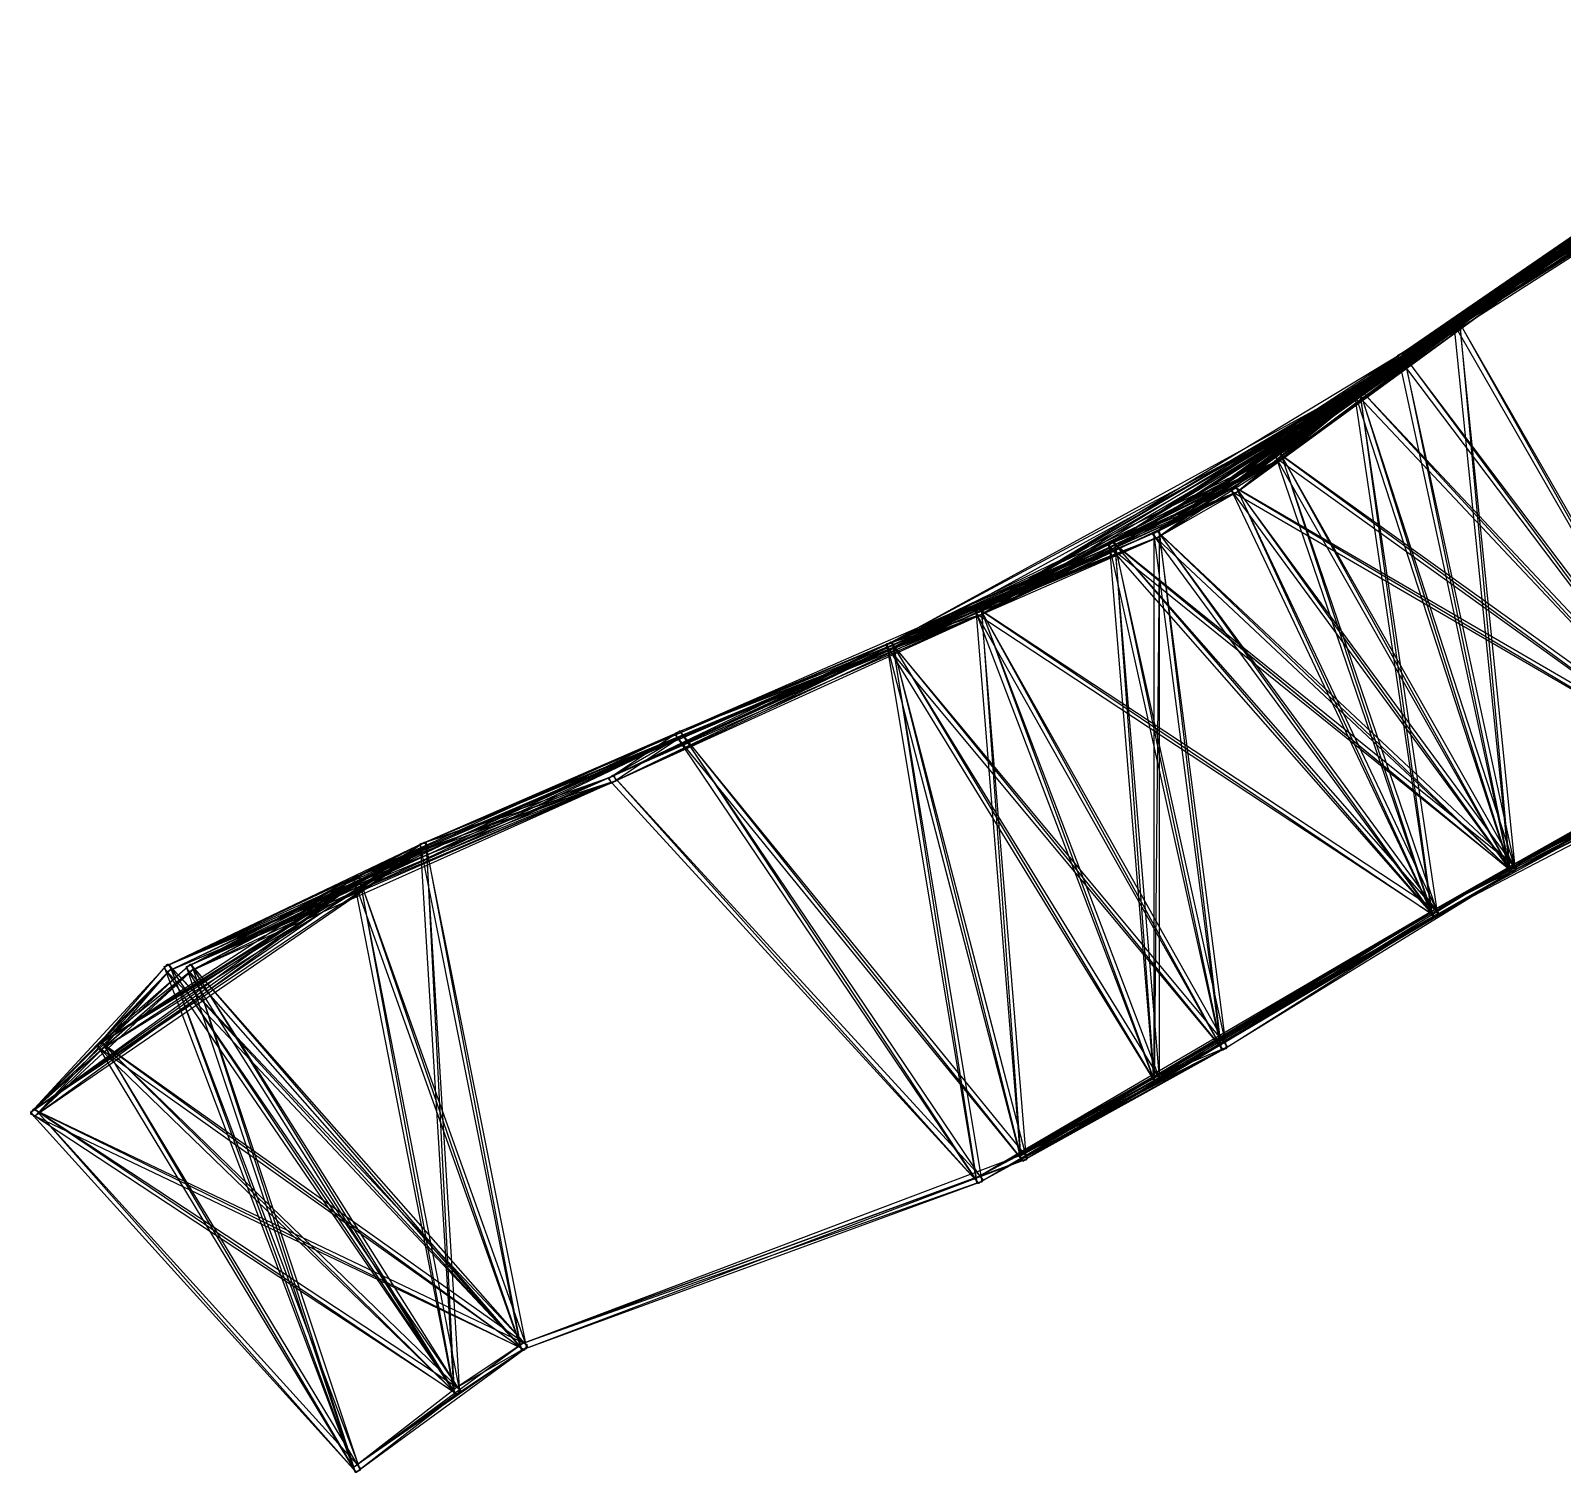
# Model space of a CAD drawing. Header units: metres. Extents: x 166 to 634, y 82 to 328.
# Drawn here: x 173.6 to 311.5, y 81.6 to 211.3 of the extents above; entities that cross this region are included whole.
import ezdxf

# ---------------------------------------------------------------- set-up
doc = ezdxf.new("R2010")
doc.units = ezdxf.units.M

msp = doc.modelspace()

# ---------------------------------------------------------------- linework, layer by layer
for points in [[(342.3459, 210.92664), (301.6541, 185.07336), (342.07336, 211.34586), (342.07346, 211.34596, 0.0001)], [(301.6541, 185.07336), (301.92664, 184.65414), (342.3459, 210.92664), (342.34598, 210.92674, 0.0001)], [(340.34485, 208.92213), (301.65515, 185.07787), (340.07788, 209.34486), (340.07797, 209.34497, 0.0001)], [(301.65515, 185.07787), (301.92212, 184.65514), (340.34485, 208.92213), (340.34494, 208.92224, 0.0001)], [(334.3463, 205.92871), (292.6537, 179.07129), (334.0713, 206.34628), (334.07138, 206.34639, 0.0001)], [(292.6537, 179.07129), (292.9287, 178.65372), (334.3463, 205.92871), (334.3464, 205.92882, 0.0001)], [(334.3458, 205.9263), (296.6542, 182.0737), (334.0737, 206.3458), (334.0738, 206.3459, 0.0001)], [(296.6542, 182.0737), (296.9263, 181.6542), (334.3458, 205.9263), (334.3459, 205.9264, 0.0001)], [(334.3462, 205.92815), (301.6538, 185.07185), (334.07184, 206.34618), (334.07193, 206.34628, 0.0001)], [(301.6538, 185.07185), (301.92816, 184.65382), (334.3462, 205.92815), (334.34628, 205.92825, 0.0001)], [(329.34525, 201.92392), (292.65475, 179.07608), (329.07608, 202.34528), (329.07617, 202.34538, 0.0001)], [(292.65475, 179.07608), (292.92392, 178.65472), (329.34525, 201.92392), (329.34534, 201.92403, 0.0001)], [(329.3445, 201.9205), (296.6555, 182.0795), (329.0795, 202.34451), (329.0796, 202.34462, 0.0001)], [(296.6555, 182.0795), (296.9205, 181.65549), (329.3445, 201.9205), (329.3446, 201.92061, 0.0001)], [(329.34476, 201.92165), (301.65524, 185.07835), (329.07834, 202.34477), (329.07843, 202.34488, 0.0001)], [(301.65524, 185.07835), (301.92166, 184.65523), (329.34476, 201.92165), (329.34485, 201.92175, 0.0001)], [(319.3493, 196.94542), (281.6507, 170.05458), (319.05457, 197.34932), (319.05466, 197.34943, 0.0001)], [(319.3492, 196.94487), (285.6508, 173.05513), (319.05515, 197.34923), (319.05524, 197.34933, 0.0001)], [(319.34784, 196.93675), (292.65216, 179.06325), (319.06323, 197.34785), (319.06332, 197.34796, 0.0001)], [(319.34738, 196.93428), (296.65262, 182.06572), (319.0657, 197.3474), (319.0658, 197.3475, 0.0001)], [(319.34842, 196.93993), (301.65158, 185.06007), (319.0601, 197.3484), (319.06018, 197.34851, 0.0001)], [(281.6507, 170.05458), (281.94543, 169.65068), (319.3493, 196.94542), (319.3494, 196.94553, 0.0001)], [(285.6508, 173.05513), (285.94485, 172.65077), (319.3492, 196.94487), (319.3493, 196.94498, 0.0001)], [(292.65216, 179.06325), (292.93677, 178.65215), (319.34784, 196.93675), (319.34793, 196.93686, 0.0001)], [(296.65262, 182.06572), (296.9343, 181.6526), (319.34738, 196.93428), (319.34747, 196.93439, 0.0001)], [(301.65158, 185.06007), (301.9399, 184.6516), (319.34842, 196.93993), (319.3485, 196.94003, 0.0001)], [(313.3486, 192.94101), (274.6514, 166.05899), (313.059, 193.3486), (313.05908, 193.34871, 0.0001)], [(313.34973, 192.94818), (281.65027, 170.05182), (313.05182, 193.34973), (313.0519, 193.34984, 0.0001)], [(313.3497, 192.94792), (285.6503, 173.05208), (313.0521, 193.34969), (313.0522, 193.3498, 0.0001)], [(313.34818, 192.93857), (292.65182, 179.06143), (313.06143, 193.34818), (313.06152, 193.34828, 0.0001)], [(313.34766, 192.93562), (296.65234, 182.06438), (313.0644, 193.34764), (313.06448, 193.34775, 0.0001)], [(313.3492, 192.94487), (301.6508, 185.05513), (313.05515, 193.34923), (313.05524, 193.34933, 0.0001)], [(274.6514, 166.05899), (274.941, 165.6514), (313.3486, 192.94101), (313.3487, 192.94112, 0.0001)], [(281.65027, 170.05182), (281.94818, 169.65027), (313.34973, 192.94818), (313.34982, 192.94829, 0.0001)], [(285.6503, 173.05208), (285.9479, 172.65031), (313.3497, 192.94792), (313.3498, 192.94803, 0.0001)], [(292.65182, 179.06143), (292.93857, 178.65182), (313.34818, 192.93857), (313.34827, 192.93867, 0.0001)], [(296.65234, 182.06438), (296.9356, 181.65236), (313.34766, 192.93562), (313.34775, 192.93573, 0.0001)], [(301.6508, 185.05513), (301.94485, 184.65077), (313.3492, 192.94487), (313.3493, 192.94498, 0.0001)], [(302.3456, 184.92546), (270.6544, 165.07454), (302.07455, 185.3456), (302.07465, 185.3457, 0.0001)], [(270.6544, 165.07454), (270.92545, 164.6544), (302.3456, 184.92546), (302.3457, 184.92557, 0.0001)], [(302.3483, 184.93942), (274.6517, 166.06058), (302.06058, 185.34833), (302.06067, 185.34843, 0.0001)], [(274.6517, 166.06058), (274.93942, 165.65167), (302.3483, 184.93942), (302.3484, 184.93953, 0.0001)], [(302.35, 184.95), (281.65, 170.05), (302.05002, 185.34999), (302.0501, 185.3501, 0.0001)], [(281.65, 170.05), (281.94998, 169.65001), (302.35, 184.95), (302.3501, 184.9501, 0.0001)], [(302.35, 184.95), (285.65, 173.05), (302.05002, 185.34999), (302.0501, 185.3501, 0.0001)], [(285.65, 173.05), (285.94998, 172.65001), (302.35, 184.95), (302.3501, 184.9501, 0.0001)], [(302.34668, 184.93066), (292.65332, 179.06934), (302.06934, 185.34668), (302.06943, 185.34679, 0.0001)], [(292.65332, 179.06934), (292.93066, 178.65332), (302.34668, 184.93066), (302.34677, 184.93077, 0.0001)], [(302.34302, 184.91425), (296.65698, 182.08575), (302.08575, 185.34299), (302.08585, 185.3431, 0.0001)], [(296.65698, 182.08575), (296.91425, 181.65701), (302.34302, 184.91425), (302.3431, 184.91435, 0.0001)], [(302.09213, 185.34134), (324.90787, 144.65866), (301.65866, 185.0921), (301.65875, 185.09221, 0.0001)], [(302.22333, 185.27408), (306.77667, 135.72592), (301.7259, 185.22333), (301.72598, 185.22343, 0.0001)], [(324.90787, 144.65866), (325.34134, 144.9079), (302.09213, 185.34134), (302.09222, 185.34145, 0.0001)], [(306.77667, 135.72592), (307.2741, 135.77667), (302.22333, 185.27408), (302.22342, 185.27419, 0.0001)], [(297.34332, 181.91557), (258.65668, 159.08443), (297.0844, 182.34334), (297.0845, 182.34344, 0.0001)], [(297.34604, 181.92757), (270.65396, 165.07243), (297.07242, 182.34605), (297.0725, 182.34616, 0.0001)], [(297.3492, 181.94487), (274.6508, 166.05513), (297.05515, 182.34923), (297.05524, 182.34933, 0.0001)], [(297.3514, 181.96095), (281.6486, 170.03905), (297.03903, 182.3514), (297.03912, 182.3515, 0.0001)], [(281.6486, 170.03905), (281.96097, 169.6486), (297.3514, 181.96095), (297.3515, 181.96106, 0.0001)], [(297.35178, 181.96481), (285.64822, 173.03519), (297.0352, 182.3518), (297.03528, 182.35191, 0.0001)], [(285.64822, 173.03519), (285.9648, 172.6482), (297.35178, 181.96481), (297.35187, 181.96492, 0.0001)], [(297.0485, 182.35022), (324.9515, 144.64978), (296.6498, 182.0485), (296.6499, 182.0486, 0.0001)], [(297.1912, 182.2974), (306.8088, 135.7026), (296.7026, 182.1912), (296.7027, 182.1913, 0.0001)], [(324.9515, 144.64978), (325.3502, 144.9515), (297.0485, 182.35022), (297.04858, 182.35033, 0.0001)], [(306.8088, 135.7026), (307.2974, 135.8088), (297.1912, 182.2974), (297.19128, 182.2975, 0.0001)], [(258.65668, 159.08443), (258.9156, 158.65666), (297.34332, 181.91557), (297.3434, 181.91568, 0.0001)], [(270.65396, 165.07243), (270.92758, 164.65395), (297.34604, 181.92757), (297.34613, 181.92767, 0.0001)], [(274.6508, 166.05513), (274.94485, 165.65077), (297.3492, 181.94487), (297.3493, 181.94498, 0.0001)], [(293.33936, 178.9008), (250.66066, 156.0992), (293.09918, 179.33934), (293.09927, 179.33945, 0.0001)], [(293.34225, 178.91127), (258.65775, 159.08873), (293.0887, 179.34224), (293.0888, 179.34235, 0.0001)], [(293.34512, 178.9233), (270.65488, 165.0767), (293.0767, 179.34514), (293.07678, 179.34525, 0.0001)], [(293.34903, 178.94371), (274.65097, 166.05629), (293.0563, 179.34904), (293.0564, 179.34915, 0.0001)], [(293.35178, 178.96481), (281.64822, 170.03519), (293.0352, 179.3518), (293.03528, 179.35191, 0.0001)], [(293.3525, 178.97289), (285.6475, 173.02711), (293.02713, 179.35252), (293.02722, 179.35263, 0.0001)], [(293.01068, 179.3534), (324.98932, 144.6466), (292.6466, 179.01071), (292.6467, 179.01082, 0.0001)], [(293.16034, 179.31511), (306.83966, 135.68489), (292.68488, 179.16032), (292.68497, 179.16043, 0.0001)], [(293.21045, 179.2841), (299.78955, 131.7159), (292.71588, 179.21043), (292.71597, 179.21054, 0.0001)], [(324.98932, 144.6466), (325.3534, 144.98929), (293.01068, 179.3534), (293.01077, 179.3535, 0.0001)], [(306.83966, 135.68489), (307.31512, 135.83968), (293.16034, 179.31511), (293.16043, 179.31522, 0.0001)], [(299.78955, 131.7159), (300.28412, 131.78957), (293.21045, 179.2841), (293.21054, 179.28421, 0.0001)], [(250.66066, 156.0992), (250.9008, 155.66066), (293.33936, 178.9008), (293.33945, 178.90091, 0.0001)], [(258.65775, 159.08873), (258.9113, 158.65776), (293.34225, 178.91127), (293.34235, 178.91138, 0.0001)], [(270.65488, 165.0767), (270.9233, 164.65486), (293.34512, 178.9233), (293.3452, 178.9234, 0.0001)], [(274.65097, 166.05629), (274.9437, 165.65096), (293.34903, 178.94371), (293.34912, 178.94382, 0.0001)], [(281.64822, 170.03519), (281.9648, 169.6482), (293.35178, 178.96481), (293.35187, 178.96492, 0.0001)], [(285.6475, 173.02711), (285.97287, 172.64748), (293.3525, 178.97289), (293.3526, 178.97299, 0.0001)], [(286.3341, 172.88434), (250.6659, 156.11566), (286.11566, 173.3341), (286.11575, 173.33421, 0.0001)], [(250.6659, 156.11566), (250.88434, 155.6659), (286.3341, 172.88434), (286.3342, 172.88445, 0.0001)], [(286.337, 172.89314), (258.663, 159.10686), (286.10684, 173.33702), (286.10693, 173.33713, 0.0001)], [(258.663, 159.10686), (258.89316, 158.66298), (286.337, 172.89314), (286.3371, 172.89325, 0.0001)], [(286.33823, 172.89706), (270.66177, 165.10294), (286.10294, 173.33823), (286.10303, 173.33833, 0.0001)], [(270.66177, 165.10294), (270.89706, 164.66177), (286.33823, 172.89706), (286.33832, 172.89717, 0.0001)], [(286.34512, 172.9233), (274.65488, 166.0767), (286.0767, 173.34514), (286.07678, 173.34525, 0.0001)], [(274.65488, 166.0767), (274.9233, 165.65486), (286.34512, 172.9233), (286.3452, 172.9234, 0.0001)], [(285.94272, 173.34888), (325.05728, 144.65112), (285.6511, 172.94272), (285.65118, 172.94283, 0.0001)], [(286.094, 173.34082), (306.906, 135.65918), (285.65918, 173.09402), (285.65927, 173.09413, 0.0001)], [(286.1558, 173.31737), (299.8442, 131.68263), (285.68265, 173.1558), (285.68274, 173.15591, 0.0001)], [(325.05728, 144.65112), (325.3489, 145.05728), (285.94272, 173.34888), (285.9428, 173.34898, 0.0001)], [(306.906, 135.65918), (307.34082, 135.90598), (286.094, 173.34082), (286.0941, 173.34093, 0.0001)], [(299.8442, 131.68263), (300.31735, 131.8442), (286.1558, 173.31737), (286.15588, 173.31747, 0.0001)], [(282.33075, 169.87505), (250.66927, 156.12495), (282.12494, 170.33073), (282.12503, 170.33084, 0.0001)], [(250.66927, 156.12495), (250.87505, 155.66927), (282.33075, 169.87505), (282.33084, 169.87515, 0.0001)], [(282.33337, 169.88232), (258.66663, 159.11768), (282.11768, 170.3334), (282.11777, 170.33351, 0.0001)], [(258.66663, 159.11768), (258.88232, 158.6666), (282.33337, 169.88232), (282.33347, 169.88243, 0.0001)], [(282.33105, 169.87587), (270.66895, 165.12413), (282.12415, 170.33104), (282.12424, 170.33115, 0.0001)], [(270.66895, 165.12413), (270.87585, 164.66896), (282.33105, 169.87587), (282.33115, 169.87598, 0.0001)], [(282.3411, 169.90698), (274.6589, 166.09302), (282.09305, 170.3411), (282.09314, 170.3412, 0.0001)], [(274.6589, 166.09302), (274.90695, 165.6589), (282.3411, 169.90698), (282.3412, 169.90709, 0.0001)], [(282.0533, 170.34952), (306.9467, 135.65048), (281.65048, 170.05331), (281.65057, 170.05342, 0.0001)], [(281.90952, 170.34178), (325.09048, 144.65822), (281.65823, 169.90953), (281.65833, 169.90964, 0.0001)], [(282.1189, 170.33296), (299.8811, 131.66704), (281.66705, 170.11891), (281.66714, 170.11902, 0.0001)], [(325.09048, 144.65822), (325.34177, 145.09047), (281.90952, 170.34178), (281.9096, 170.34189, 0.0001)], [(306.9467, 135.65048), (307.34952, 135.94669), (282.0533, 170.34952), (282.0534, 170.34962, 0.0001)], [(299.8811, 131.66704), (300.33295, 131.88109), (282.1189, 170.33296), (282.119, 170.33307, 0.0001)], [(275.32715, 165.86592), (231.67287, 148.13408), (275.1341, 166.32713), (275.1342, 166.32724, 0.0001)], [(231.67287, 148.13408), (231.86592, 147.67287), (275.32715, 165.86592), (275.32724, 165.86603, 0.0001)], [(275.32693, 165.86539), (250.67307, 156.13461), (275.1346, 166.32693), (275.1347, 166.32704, 0.0001)], [(250.67307, 156.13461), (250.86539, 155.67307), (275.32693, 165.86539), (275.32703, 165.8655, 0.0001)], [(275.32925, 165.87117), (258.67075, 159.12883), (275.1288, 166.32924), (275.1289, 166.32935, 0.0001)], [(258.67075, 159.12883), (258.8712, 158.67076), (275.32925, 165.87117), (275.32935, 165.87128, 0.0001)], [(274.98862, 166.35338), (307.01138, 135.64662), (274.64664, 165.9886), (274.64673, 165.98871, 0.0001)], [(275.0533, 166.34952), (299.9467, 131.65048), (274.65048, 166.05331), (274.65057, 166.05342, 0.0001)], [(275.21555, 166.28023), (280.78445, 119.71976), (274.71976, 166.21556), (274.71985, 166.21567, 0.0001)], [(274.75, 116.75), (275.25, 116.75), (275.25, 166.25), (275.2501, 166.2501, 0.0001)], [(275.25, 166.25), (274.75, 116.75), (274.75, 166.25), (274.7501, 166.2501, 0.0001)], [(307.01138, 135.64662), (307.35336, 136.0114), (274.98862, 166.35338), (274.9887, 166.35349, 0.0001)], [(299.9467, 131.65048), (300.34952, 131.94669), (275.0533, 166.34952), (275.0534, 166.34962, 0.0001)], [(280.78445, 119.71976), (281.28024, 119.78443), (275.21555, 166.28023), (275.21564, 166.28033, 0.0001)], [(271.33224, 164.87918), (225.66772, 144.12082), (271.12082, 165.33228), (271.1209, 165.33238, 0.0001)], [(225.66772, 144.12082), (225.87918, 143.66772), (271.33224, 164.87918), (271.33234, 164.87929, 0.0001)], [(271.32907, 164.87073), (231.67093, 148.12927), (271.1293, 165.32907), (271.1294, 165.32918, 0.0001)], [(231.67093, 148.12927), (231.87073, 147.67093), (271.32907, 164.87073), (271.32916, 164.87083, 0.0001)], [(271.33057, 164.8746), (250.66943, 156.1254), (271.12537, 165.33057), (271.12546, 165.33067, 0.0001)], [(250.66943, 156.1254), (250.8746, 155.66943), (271.33057, 164.8746), (271.33066, 164.87471, 0.0001)], [(271.33542, 164.8882), (258.66458, 159.1118), (271.1118, 165.3354), (271.11188, 165.33551, 0.0001)], [(258.66458, 159.1118), (258.8882, 158.6646), (271.33542, 164.8882), (271.3355, 164.8883, 0.0001)], [(271.02277, 165.35281), (299.97723, 131.64719), (270.64716, 165.02277), (270.64725, 165.02287, 0.0001)], [(270.96213, 165.35152), (307.03787, 135.64848), (270.64847, 164.96214), (270.64856, 164.96225, 0.0001)], [(271.18982, 165.29828), (280.81018, 119.70172), (270.70172, 165.18982), (270.7018, 165.18993, 0.0001)], [(271.2284, 165.2699), (274.7716, 116.7301), (270.7301, 165.22836), (270.7302, 165.22847, 0.0001)], [(307.03787, 135.64848), (307.35153, 136.03786), (270.96213, 165.35152), (270.96222, 165.35162, 0.0001)], [(299.97723, 131.64719), (300.35284, 131.97723), (271.02277, 165.35281), (271.02286, 165.35292, 0.0001)], [(280.81018, 119.70172), (281.29828, 119.81018), (271.18982, 165.29828), (271.1899, 165.29839, 0.0001)], [(274.7716, 116.7301), (275.2699, 116.77162), (271.2284, 165.2699), (271.2285, 165.27, 0.0001)], [(259.33105, 158.87587), (225.66896, 144.12413), (259.12415, 159.33104), (259.12424, 159.33115, 0.0001)], [(225.66896, 144.12413), (225.87587, 143.66896), (259.33105, 158.87587), (259.33115, 158.87598, 0.0001)], [(259.32587, 158.86281), (231.67415, 148.13719), (259.1372, 159.32585), (259.1373, 159.32596, 0.0001)], [(231.67415, 148.13719), (231.86281, 147.67415), (259.32587, 158.86281), (259.32596, 158.86292, 0.0001)], [(259.32184, 158.8537), (250.67813, 156.1463), (259.1463, 159.32187), (259.1464, 159.32198, 0.0001)], [(250.67813, 156.1463), (250.8537, 155.67813), (259.32184, 158.8537), (259.32193, 158.8538, 0.0001)], [(258.9287, 159.34628), (300.0713, 131.65372), (258.6537, 158.92871), (258.65378, 158.92882, 0.0001)], [(259.0949, 159.34058), (280.9051, 119.65942), (258.65942, 159.09491), (258.65952, 159.09502, 0.0001)], [(259.14462, 159.32263), (274.85538, 116.67738), (258.6774, 159.14462), (258.6775, 159.14473, 0.0001)], [(259.22882, 159.26952), (262.77118, 109.73049), (258.73047, 159.22884), (258.73056, 159.22894, 0.0001)], [(300.0713, 131.65372), (300.3463, 132.07129), (258.9287, 159.34628), (258.9288, 159.34639, 0.0001)], [(280.9051, 119.65942), (281.34058, 119.90509), (259.0949, 159.34058), (259.095, 159.34068, 0.0001)], [(274.85538, 116.67738), (275.3226, 116.85538), (259.14462, 159.32263), (259.1447, 159.32274, 0.0001)], [(262.77118, 109.73049), (263.26953, 109.77117), (259.22882, 159.26952), (259.2289, 159.26962, 0.0001)], [(346.34058, 157.90509), (306.65942, 136.09491), (346.0949, 158.34058), (346.095, 158.34068, 0.0001)], [(306.65942, 136.09491), (306.9051, 135.65942), (346.34058, 157.90509), (346.34067, 157.9052, 0.0001)], [(251.32826, 155.8687), (208.67174, 138.1313), (251.1313, 156.32826), (251.13141, 156.32837, 0.0001)], [(208.67174, 138.1313), (208.8687, 137.67174), (251.32826, 155.8687), (251.32837, 155.8688, 0.0001)], [(251.33357, 155.8828), (225.66643, 144.1172), (251.1172, 156.33357), (251.11731, 156.33368, 0.0001)], [(225.66643, 144.1172), (225.8828, 143.66643), (251.33357, 155.8828), (251.33368, 155.8829, 0.0001)], [(251.32742, 155.86661), (231.67258, 148.13339), (251.13339, 156.32742), (251.1335, 156.32753, 0.0001)], [(231.67258, 148.13339), (231.86661, 147.67258), (251.32742, 155.86661), (251.32753, 155.86671, 0.0001)], [(251.03201, 156.35211), (280.968, 119.6479), (250.64789, 156.03201), (250.648, 156.03212, 0.0001)], [(251.0819, 156.34395), (274.9181, 116.65606), (250.65605, 156.0819), (250.65616, 156.082, 0.0001)], [(251.17879, 156.30501), (262.8212, 109.69499), (250.69499, 156.17879), (250.6951, 156.1789, 0.0001)], [(251.20549, 156.2877), (258.7945, 107.7123), (250.7123, 156.20549), (250.7124, 156.2056, 0.0001)], [(280.968, 119.6479), (281.35208, 119.968), (251.03201, 156.35211), (251.03212, 156.35222, 0.0001)], [(274.9181, 116.65606), (275.34393, 116.91811), (251.0819, 156.34395), (251.082, 156.34406, 0.0001)], [(262.8212, 109.69499), (263.30502, 109.8212), (251.17879, 156.30501), (251.1789, 156.30511, 0.0001)], [(258.7945, 107.7123), (259.28772, 107.7945), (251.20549, 156.2877), (251.2056, 156.28781, 0.0001)], [(342.33936, 154.9008), (299.66064, 132.0992), (342.09918, 155.33934), (342.09927, 155.33945, 0.0001)], [(299.66064, 132.0992), (299.90082, 131.66066), (342.33936, 154.9008), (342.33945, 154.90091, 0.0001)], [(342.339, 154.89957), (306.661, 136.10043), (342.10046, 155.33899), (342.10056, 155.3391, 0.0001)], [(306.661, 136.10043), (306.89954, 135.66101), (342.339, 154.89957), (342.33908, 154.89967, 0.0001)], [(232.3333, 147.88206), (187.6667, 127.11794), (232.11794, 148.3333), (232.11804, 148.3334, 0.0001)], [(187.6667, 127.11794), (187.88206, 126.6667), (232.3333, 147.88206), (232.3334, 147.88217, 0.0001)], [(232.3304, 147.87413), (202.6696, 135.12587), (232.12587, 148.3304), (232.12598, 148.3305, 0.0001)], [(202.6696, 135.12587), (202.87413, 134.6696), (232.3304, 147.87413), (232.3305, 147.87424, 0.0001)], [(232.32895, 147.87042), (208.67105, 138.12958), (232.12958, 148.32895), (232.12968, 148.32906, 0.0001)], [(208.67105, 138.12958), (208.87042, 137.67105), (232.32895, 147.87042), (232.32906, 147.87053, 0.0001)], [(232.34668, 147.93066), (225.65332, 144.06934), (232.06934, 148.34668), (232.06944, 148.34679, 0.0001)], [(225.65332, 144.06934), (225.93066, 143.65332), (232.34668, 147.93066), (232.34679, 147.93077, 0.0001)], [(232.03568, 148.35175), (262.9643, 109.64825), (231.64825, 148.03568), (231.64836, 148.03578, 0.0001)], [(232.06735, 148.34708), (258.93265, 107.65292), (231.65292, 148.06735), (231.65303, 148.06746, 0.0001)], [(262.9643, 109.64825), (263.35175, 109.96432), (232.03568, 148.35175), (232.03578, 148.35185, 0.0001)], [(258.93265, 107.65292), (259.34708, 107.93265), (232.06735, 148.34708), (232.06746, 148.34718, 0.0001)], [(325.33713, 144.89354), (299.66287, 132.10646), (325.10648, 145.33714), (325.10657, 145.33725, 0.0001)], [(299.66287, 132.10646), (299.89352, 131.66286), (325.33713, 144.89354), (325.33722, 144.89365, 0.0001)], [(325.33542, 144.8882), (306.66458, 136.1118), (325.1118, 145.3354), (325.11188, 145.33551, 0.0001)], [(306.66458, 136.1118), (306.8882, 135.6646), (325.33542, 144.8882), (325.3355, 144.8883, 0.0001)], [(226.32787, 143.86769), (185.67213, 127.13229), (226.13231, 144.32787), (226.13242, 144.32797, 0.0001)], [(185.67213, 127.13229), (185.86769, 126.67213), (226.32787, 143.86769), (226.32797, 143.8678, 0.0001)], [(226.3303, 143.87389), (187.6697, 127.12611), (226.12611, 144.3303), (226.12622, 144.33041, 0.0001)], [(187.6697, 127.12611), (187.87389, 126.66971), (226.3303, 143.87389), (226.33041, 143.874, 0.0001)], [(226.3239, 143.85829), (202.6761, 135.14171), (226.14171, 144.3239), (226.14182, 144.324, 0.0001)], [(202.6761, 135.14171), (202.85829, 134.6761), (226.3239, 143.85829), (226.324, 143.8584, 0.0001)], [(226.31895, 143.84746), (208.68105, 138.15254), (226.15254, 144.31895), (226.15265, 144.31906, 0.0001)], [(208.68105, 138.15254), (208.84746, 137.68105), (226.31895, 143.84746), (226.31906, 143.84756, 0.0001)], [(226.01537, 144.35323), (258.98465, 107.64678), (225.64677, 144.01537), (225.64688, 144.01547, 0.0001)], [(258.98465, 107.64678), (259.35324, 107.98464), (226.01537, 144.35323), (226.01547, 144.35333, 0.0001)], [(209.34756, 137.93521), (173.65244, 114.0648), (209.06479, 138.34756), (209.0649, 138.34767, 0.0001)], [(173.65244, 114.0648), (173.93521, 113.65243), (209.34756, 137.93521), (209.34767, 137.93532, 0.0001)], [(209.34425, 137.91942), (179.65575, 120.08057), (209.08058, 138.34425), (209.08069, 138.34436, 0.0001)], [(179.65575, 120.08057), (179.91942, 119.65575), (209.34425, 137.91942), (209.34436, 137.91953, 0.0001)], [(209.3334, 137.88232), (185.6666, 127.11767), (209.11768, 138.3334), (209.11778, 138.33351, 0.0001)], [(185.6666, 127.11767), (185.88232, 126.6666), (209.3334, 137.88232), (209.33351, 137.88243, 0.0001)], [(209.33745, 137.89455), (187.66255, 127.10545), (209.10545, 138.33745), (209.10556, 138.33755, 0.0001)], [(187.66255, 127.10545), (187.89455, 126.66254), (209.33745, 137.89455), (209.33755, 137.89465, 0.0001)], [(209.3354, 137.8882), (202.6646, 135.1118), (209.1118, 138.3354), (209.11191, 138.33551, 0.0001)], [(202.6646, 135.1118), (202.8882, 134.6646), (209.3354, 137.8882), (209.33551, 137.8883, 0.0001)], [(209.19612, 138.29417), (217.80388, 92.70583), (208.70583, 138.19612), (208.70593, 138.19623, 0.0001)], [(209.23425, 138.2648), (211.76575, 88.73519), (208.7352, 138.23425), (208.7353, 138.23436, 0.0001)], [(217.80388, 92.70583), (218.29417, 92.80388), (209.19612, 138.29417), (209.19623, 138.29428, 0.0001)], [(211.76575, 88.73519), (212.2648, 88.76574), (209.23425, 138.2648), (209.23436, 138.26491, 0.0001)], [(203.3491, 134.94414), (173.6509, 114.05585), (203.05586, 135.3491), (203.05597, 135.34921, 0.0001)], [(203.34596, 134.92717), (179.65404, 120.07284), (203.07283, 135.34596), (203.07294, 135.34607, 0.0001)], [(203.33266, 134.88023), (185.66734, 127.11975), (203.11977, 135.33266), (203.11987, 135.33276, 0.0001)], [(203.33823, 134.89706), (187.66177, 127.10294), (203.10294, 135.33823), (203.10304, 135.33833, 0.0001)], [(203.15135, 135.31952), (217.84865, 92.68048), (202.68047, 135.15134), (202.68057, 135.15144, 0.0001)], [(203.19734, 135.29335), (211.80266, 88.70665), (202.70665, 135.19734), (202.70676, 135.19745, 0.0001)], [(217.84865, 92.68048), (218.31953, 92.84865), (203.15135, 135.31952), (203.15146, 135.31963, 0.0001)], [(211.80266, 88.70665), (212.29335, 88.80266), (203.19734, 135.29335), (203.19745, 135.29346, 0.0001)], [(307.3426, 135.91267), (274.6574, 117.08733), (307.08734, 136.3426), (307.08743, 136.34271, 0.0001)], [(274.6574, 117.08733), (274.91266, 116.6574), (307.3426, 135.91267), (307.34268, 135.91278, 0.0001)], [(307.34393, 135.9181), (280.65607, 120.08189), (307.0819, 136.34395), (307.082, 136.34406, 0.0001)], [(280.65607, 120.08189), (280.9181, 119.65606), (307.34393, 135.9181), (307.34402, 135.91821, 0.0001)], [(307.3411, 135.90698), (299.6589, 132.09302), (307.09305, 136.3411), (307.09314, 136.3412, 0.0001)], [(299.6589, 132.09302), (299.90695, 131.6589), (307.3411, 135.90698), (307.3412, 135.90709, 0.0001)], [(173.6509, 114.05585), (173.94414, 113.65089), (203.3491, 134.94414), (203.34921, 134.94424, 0.0001)], [(179.65404, 120.07284), (179.92717, 119.65403), (203.34596, 134.92717), (203.34607, 134.92728, 0.0001)], [(185.66734, 127.11975), (185.88023, 126.66734), (203.33266, 134.88023), (203.33276, 134.88034, 0.0001)], [(187.66177, 127.10294), (187.89706, 126.66177), (203.33823, 134.89706), (203.33833, 134.89717, 0.0001)], [(300.34204, 131.91054), (258.65796, 108.08946), (300.08948, 132.34206), (300.08957, 132.34216, 0.0001)], [(300.34265, 131.91287), (262.65735, 110.08711), (300.0871, 132.34265), (300.0872, 132.34276, 0.0001)], [(300.34302, 131.91425), (274.65698, 117.08575), (300.08575, 132.34299), (300.08585, 132.3431, 0.0001)], [(300.34485, 131.92213), (280.65515, 120.07787), (300.07788, 132.34486), (300.07797, 132.34497, 0.0001)], [(258.65796, 108.08946), (258.91052, 107.65795), (300.34204, 131.91054), (300.34213, 131.91064, 0.0001)], [(262.65735, 110.08711), (262.9129, 109.65735), (300.34265, 131.91287), (300.34274, 131.91298, 0.0001)], [(274.65698, 117.08575), (274.91425, 116.657), (300.34302, 131.91425), (300.3431, 131.91435, 0.0001)], [(280.65515, 120.07787), (280.92212, 119.65513), (300.34485, 131.92213), (300.34494, 131.92224, 0.0001)], [(188.35332, 126.98692), (173.64668, 114.01308), (188.01308, 127.35331), (188.01318, 127.35341, 0.0001)], [(173.64668, 114.01308), (173.98692, 113.64669), (188.35332, 126.98692), (188.35342, 126.98701, 0.0001)], [(186.35327, 127.01413), (173.64673, 113.98587), (185.98587, 127.35327), (185.98598, 127.35337, 0.0001)], [(173.64673, 113.98587), (174.01413, 113.64673), (186.35327, 127.01413), (186.35338, 127.01423, 0.0001)], [(188.35277, 126.97649), (179.64723, 120.02351), (188.02351, 127.35277), (188.02362, 127.35287, 0.0001)], [(179.64723, 120.02351), (179.97649, 119.64723), (188.35277, 126.97649), (188.35287, 126.97659, 0.0001)], [(186.35252, 127.02711), (179.64748, 119.97289), (185.97289, 127.35251), (185.97299, 127.35261, 0.0001)], [(179.64748, 119.97289), (180.02711, 119.64749), (186.35252, 127.02711), (186.35263, 127.02721, 0.0001)], [(186.01071, 127.35339), (217.98929, 92.64661), (185.6466, 127.01071), (185.64671, 127.01081, 0.0001)], [(186.06516, 127.3475), (211.93484, 88.6525), (185.6525, 127.06516), (185.6526, 127.06525, 0.0001)], [(186.14552, 127.32222), (202.85448, 81.67778), (185.67778, 127.14552), (185.67789, 127.14562, 0.0001)], [(217.98929, 92.64661), (218.3534, 92.98929), (186.01071, 127.35339), (186.01082, 127.35349, 0.0001)], [(211.93484, 88.6525), (212.3475, 88.93484), (186.06516, 127.3475), (186.06526, 127.3476, 0.0001)], [(202.85448, 81.67778), (203.32222, 81.85448), (186.14552, 127.32222), (186.14563, 127.32232, 0.0001)], [(188.02205, 127.35287), (217.97795, 92.64713), (187.64714, 127.02206), (187.64725, 127.02216, 0.0001)], [(188.07787, 127.34487), (211.92213, 88.65513), (187.65514, 127.07787), (187.65524, 127.07797, 0.0001)], [(188.15811, 127.31622), (202.84189, 81.68378), (187.68378, 127.15811), (187.68388, 127.15821, 0.0001)], [(217.97795, 92.64713), (218.35286, 92.97794), (188.02205, 127.35287), (188.02216, 127.35297, 0.0001)], [(211.92213, 88.65513), (212.34486, 88.92213), (188.07787, 127.34487), (188.07797, 127.34497, 0.0001)], [(202.84189, 81.68378), (203.31622, 81.84189), (188.15811, 127.31622), (188.15822, 127.31632, 0.0001)], [(180.35355, 120), (173.64645, 114), (180, 120.35355), (180.0001, 120.35365, 0.0001)], [(173.64645, 114), (174, 113.64645), (180.35355, 120), (180.35365, 120.0001, 0.0001)], [(179.99438, 120.35351), (212.00562, 88.64649), (179.64648, 119.99439), (179.64659, 119.99449, 0.0001)], [(179.94101, 120.3486), (218.05899, 92.6514), (179.6514, 119.941), (179.6515, 119.9411, 0.0001)], [(180.08443, 120.34332), (202.91557, 81.65668), (179.65666, 120.08443), (179.65677, 120.08453, 0.0001)], [(218.05899, 92.6514), (218.3486, 93.059), (179.94101, 120.3486), (179.94112, 120.34869, 0.0001)], [(212.00562, 88.64649), (212.35352, 89.00561), (179.99438, 120.35351), (179.99449, 120.35361, 0.0001)], [(202.91557, 81.65668), (203.34334, 81.91557), (180.08443, 120.34332), (180.08453, 120.34342, 0.0001)], [(281.3392, 119.90024), (258.6608, 108.09976), (281.09976, 120.33919), (281.09985, 120.33929, 0.0001)], [(281.33994, 119.90288), (262.66006, 110.09712), (281.09714, 120.33995), (281.09723, 120.34005, 0.0001)], [(281.33542, 119.88819), (274.66458, 117.11181), (281.1118, 120.33541), (281.11188, 120.33551, 0.0001)], [(258.6608, 108.09976), (258.90024, 107.66081), (281.3392, 119.90024), (281.3393, 119.90034, 0.0001)], [(262.66006, 110.09712), (262.90286, 109.66005), (281.33994, 119.90288), (281.34003, 119.90298, 0.0001)], [(274.66458, 117.11181), (274.8882, 116.66459), (281.33542, 119.88819), (281.3355, 119.88829, 0.0001)], [(275.34045, 116.90467), (258.65955, 108.09533), (275.09534, 117.34046), (275.09543, 117.34056, 0.0001)], [(275.34192, 116.91003), (262.65808, 110.08997), (275.08997, 117.34191), (275.09006, 117.34201, 0.0001)], [(258.65955, 108.09533), (258.90466, 107.65954), (275.34045, 116.90467), (275.34055, 116.90477, 0.0001)], [(262.65808, 110.08997), (262.91003, 109.65809), (275.34192, 116.91003), (275.342, 116.91013, 0.0001)], [(174.01736, 114.35313), (202.98264, 81.64687), (173.64688, 114.01737), (173.64699, 114.01747, 0.0001)], [(173.92856, 114.34626), (212.07144, 88.65374), (173.65375, 113.92855), (173.65385, 113.92865, 0.0001)], [(173.88206, 114.3333), (218.11794, 92.6667), (173.6667, 113.88206), (173.66681, 113.88216, 0.0001)], [(218.11794, 92.6667), (218.3333, 93.11794), (173.88206, 114.3333), (173.88217, 114.3334, 0.0001)], [(212.07144, 88.65374), (212.34625, 89.07145), (173.92856, 114.34626), (173.92867, 114.34636, 0.0001)], [(202.98264, 81.64687), (203.35312, 81.98263), (174.01736, 114.35313), (174.01747, 114.35323, 0.0001)], [(263.3222, 109.85448), (217.67778, 93.14552), (263.1455, 110.32222), (263.1456, 110.32232, 0.0001)], [(217.67778, 93.14552), (217.85448, 92.67778), (263.3222, 109.85448), (263.3223, 109.85458, 0.0001)], [(259.32068, 107.85111), (217.67932, 93.14889), (259.14886, 108.32067), (259.14896, 108.32077, 0.0001)], [(217.67932, 93.14889), (217.8511, 92.67933), (259.32068, 107.85111), (259.32077, 107.85121, 0.0001)], [(218.34944, 92.94624), (202.65056, 82.05376), (218.05376, 93.34944), (218.05386, 93.34954, 0.0001)], [(202.65056, 82.05376), (202.94624, 81.65056), (218.34944, 92.94624), (218.34955, 92.94634, 0.0001)], [(218.34668, 92.93066), (211.65332, 89.06934), (218.06934, 93.34669), (218.06944, 93.34679, 0.0001)], [(211.65332, 89.06934), (211.93066, 88.65331), (218.34668, 92.93066), (218.34679, 92.93076, 0.0001)], [(212.35083, 88.95615), (202.64917, 82.04385), (212.04385, 89.35082), (212.04396, 89.35092, 0.0001)], [(202.64917, 82.04385), (202.95615, 81.64918), (212.35083, 88.95615), (212.35094, 88.95625, 0.0001)]]:
    msp.add_3dface(points)

doc.saveas('drawing.dxf')
